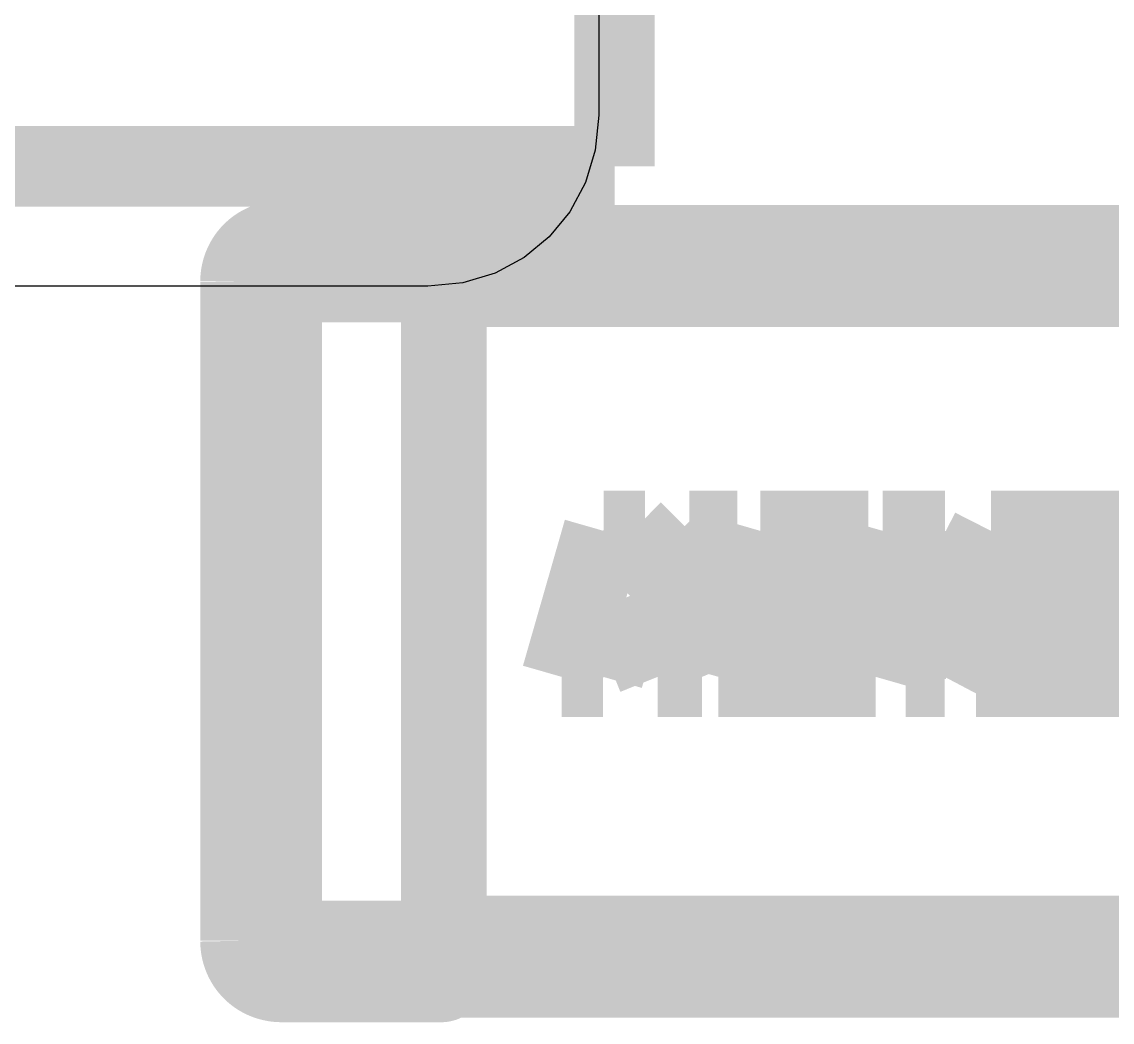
# Model space of a CAD drawing. Header units: inches. Extents: x 15 to 148, y 10 to 111.
# Drawn here: x 143.1654 to 143.4094, y 102.5578 to 102.7816 of the extents above; entities that cross this region are included whole.
import ezdxf

# ---------------------------------------------------------------- set-up
doc = ezdxf.new("R2010")
doc.units = ezdxf.units.IN
doc.header["$MEASUREMENT"] = 0
doc.layers.add('BLK_12AWG', color=7, linetype='Continuous')

# ---------------------------------------------------------------- blocks, each defined once
blk = doc.blocks.new('CEGHSD')
at = {"const_width": 0.008}
for points in [[(136.9459126324227, 101.8233310034614), (136.9459126324227, 102.0690010034614)], [(136.9459126324227, 101.8233310034614), (136.9459126324227, 102.0690010034614)], [(136.9459126324227, 101.8233310034614), (136.9459126324227, 102.0690010034614)], [(136.7821326324227, 101.8233310034614), (136.9459126324227, 101.8233310034614)], [(136.7821326324227, 101.8233310034614), (136.9459126324227, 101.8233310034614)], [(136.7821326324227, 101.8233310034614), (136.9459126324227, 101.8233310034614)], [(136.9128096324227, 101.8159260034614), (136.9127556324227, 101.8159260034614), (136.9127016324227, 101.8159250034614), (136.9126486324227, 101.8159240034614), (136.9125946324227, 101.8159210034614), (136.9125416324227, 101.8159180034614), (136.9124886324227, 101.8159140034614), (136.9124366324227, 101.8159110034614), (136.9123836324227, 101.8159050034614), (136.9123316324227, 101.8159000034614), (136.9122796324227, 101.8158940034614), (136.9122276324227, 101.8158870034614), (136.9121766324227, 101.8158800034614), (136.9121256324227, 101.8158720034614), (136.9120736324227, 101.8158640034614), (136.9120236324227, 101.8158550034614), (136.9119726324227, 101.8158450034614), (136.9119216324227, 101.8158350034614), (136.9118716324227, 101.8158240034614), (136.9118216324227, 101.8158120034614), (136.9117726324227, 101.8158000034614), (136.9117226324227, 101.8157870034614), (136.9116736324227, 101.8157740034614), (136.9116246324227, 101.8157600034614), (136.9115766324227, 101.8157460034614), (136.9115276324227, 101.8157310034614), (136.9114796324227, 101.8157150034614), (136.9114326324227, 101.8156990034614), (136.9113846324227, 101.8156830034614), (136.9113376324227, 101.8156650034614), (136.9112906324227, 101.8156480034614), (136.9112446324227, 101.8156290034614), (136.9111976324227, 101.8156110034614), (136.9111516324227, 101.8155910034614), (136.9111066324227, 101.8155710034614), (136.9110606324227, 101.8155510034614), (136.9110156324227, 101.8155300034614), (136.9109716324227, 101.8155080034614), (136.9109266324227, 101.8154860034614), (136.9108826324227, 101.8154640034614), (136.9108396324227, 101.8154400034614), (136.9107956324227, 101.8154170034614), (136.9107526324227, 101.8153930034614), (136.9107106324227, 101.8153680034614), (136.9106676324227, 101.8153430034614), (136.9106256324227, 101.8153180034614), (136.9105836324227, 101.8152920034614), (136.9105426324227, 101.8152650034614), (136.9105016324227, 101.8152380034614), (136.9104606324227, 101.8152110034614), (136.9104206324227, 101.8151830034614), (136.9103806324227, 101.8151540034614), (136.9103416324227, 101.8151250034614), (136.9103026324227, 101.8150960034614), (136.9102636324227, 101.8150660034614), (136.9102256324227, 101.8150360034614), (136.9101876324227, 101.8150050034614), (136.9101496324227, 101.8149740034614), (136.9101126324227, 101.8149420034614), (136.9100756324227, 101.8149100034614), (136.9100396324227, 101.8148770034614), (136.9100036324227, 101.8148440034614), (136.9099676324227, 101.8148110034614), (136.9099326324227, 101.8147770034614), (136.9098986324227, 101.8147430034614), (136.9098636324227, 101.8147080034614), (136.9098306324227, 101.8146730034614), (136.9097966324227, 101.8146370034614), (136.9097636324227, 101.8146020034614), (136.9097306324227, 101.8145650034614), (136.9096996324227, 101.8145280034614), (136.9096676324227, 101.8144910034614), (136.9096366324227, 101.8144530034614), (136.9096056324227, 101.8144160034614), (136.9095756324227, 101.8143770034614), (136.9095456324227, 101.8143390034614), (136.9095156324227, 101.8143000034614), (136.9094866324227, 101.8142600034614), (136.9094586324227, 101.8142200034614), (136.9094306324227, 101.8141800034614), (136.9094026324227, 101.8141390034614), (136.9093756324227, 101.8140980034614), (136.9093496324227, 101.8140570034614), (136.9093236324227, 101.8140160034614), (136.9092976324227, 101.8139740034614), (136.9092726324227, 101.8139310034614), (136.9092486324227, 101.8138890034614), (136.9092246324227, 101.8138460034614), (136.9092006324227, 101.8138020034614), (136.9091776324227, 101.8137580034614), (136.9091546324227, 101.8137140034614), (136.9091326324227, 101.8136700034614), (136.9091116324227, 101.8136250034614), (136.9090906324227, 101.8135800034614), (136.9090696324227, 101.8135350034614), (136.9090496324227, 101.8134890034614), (136.9090306324227, 101.8134430034614), (136.9090116324227, 101.8133970034614), (136.9089936324227, 101.8133500034614), (136.9089846324227, 101.8133270034614), (136.9089756324227, 101.8133030034614), (136.9089586324227, 101.8132560034614), (136.9089506324227, 101.8132330034614), (136.9089416324227, 101.8132090034614), (136.9089336324227, 101.8131850034614), (136.9089256324227, 101.8131610034614), (136.9089106324227, 101.8131130034614), (136.9088956324227, 101.8130650034614), (136.9088886324227, 101.8130410034614), (136.9088806324227, 101.8130160034614), (136.9088736324227, 101.8129920034614), (136.9088676324227, 101.8129680034614), (136.9088536324227, 101.8129180034614), (136.9088416324227, 101.8128690034614), (136.9088286324227, 101.8128200034614), (136.9088176324227, 101.8127700034614), (136.9088066324227, 101.8127190034614), (136.9087966324227, 101.8126690034614), (136.9087866324227, 101.8126180034614), (136.9087776324227, 101.8125680034614), (136.9087686324227, 101.8125160034614), (136.9087606324227, 101.8124650034614), (136.9087536324227, 101.8124130034614), (136.9087476324227, 101.8123620034614), (136.9087416324227, 101.8123100034614), (136.9087356324227, 101.8122570034614), (136.9087336324227, 101.8122310034614), (136.9087306324227, 101.8122050034614), (136.9087286324227, 101.8121790034614), (136.9087266324227, 101.8121520034614), (136.9087246324227, 101.8121260034614), (136.9087236324227, 101.8120990034614), (136.9087216324227, 101.8120730034614), (136.9087196324227, 101.8120460034614), (136.9087176324227, 101.8119930034614), (136.9087156324227, 101.8119390034614), (136.9087156324227, 101.8118860034614), (136.9087146324227, 101.8118320034614)], [(136.9128096324227, 101.8159260034614), (136.9127556324227, 101.8159260034614), (136.9127016324227, 101.8159250034614), (136.9126486324227, 101.8159240034614), (136.9125946324227, 101.8159210034614), (136.9125416324227, 101.8159180034614), (136.9124886324227, 101.8159140034614), (136.9124366324227, 101.8159110034614), (136.9123836324227, 101.8159050034614), (136.9123316324227, 101.8159000034614), (136.9122796324227, 101.8158940034614), (136.9122276324227, 101.8158870034614), (136.9121766324227, 101.8158800034614), (136.9121256324227, 101.8158720034614), (136.9120736324227, 101.8158640034614), (136.9120236324227, 101.8158550034614), (136.9119726324227, 101.8158450034614), (136.9119216324227, 101.8158350034614), (136.9118716324227, 101.8158240034614), (136.9118216324227, 101.8158120034614), (136.9117726324227, 101.8158000034614), (136.9117226324227, 101.8157870034614), (136.9116736324227, 101.8157740034614), (136.9116246324227, 101.8157600034614), (136.9115766324227, 101.8157460034614), (136.9115276324227, 101.8157310034614), (136.9114796324227, 101.8157150034614), (136.9114326324227, 101.8156990034614), (136.9113846324227, 101.8156830034614), (136.9113376324227, 101.8156650034614), (136.9112906324227, 101.8156480034614), (136.9112446324227, 101.8156290034614), (136.9111976324227, 101.8156110034614), (136.9111516324227, 101.8155910034614), (136.9111066324227, 101.8155710034614), (136.9110606324227, 101.8155510034614), (136.9110156324227, 101.8155300034614), (136.9109716324227, 101.8155080034614), (136.9109266324227, 101.8154860034614), (136.9108826324227, 101.8154640034614), (136.9108396324227, 101.8154400034614), (136.9107956324227, 101.8154170034614), (136.9107526324227, 101.8153930034614), (136.9107106324227, 101.8153680034614), (136.9106676324227, 101.8153430034614), (136.9106256324227, 101.8153180034614), (136.9105836324227, 101.8152920034614), (136.9105426324227, 101.8152650034614), (136.9105016324227, 101.8152380034614), (136.9104606324227, 101.8152110034614), (136.9104206324227, 101.8151830034614), (136.9103806324227, 101.8151540034614), (136.9103416324227, 101.8151250034614), (136.9103026324227, 101.8150960034614), (136.9102636324227, 101.8150660034614), (136.9102256324227, 101.8150360034614), (136.9101876324227, 101.8150050034614), (136.9101496324227, 101.8149740034614), (136.9101126324227, 101.8149420034614), (136.9100756324227, 101.8149100034614), (136.9100396324227, 101.8148770034614), (136.9100036324227, 101.8148440034614), (136.9099676324227, 101.8148110034614), (136.9099326324227, 101.8147770034614), (136.9098986324227, 101.8147430034614), (136.9098636324227, 101.8147080034614), (136.9098306324227, 101.8146730034614), (136.9097966324227, 101.8146370034614), (136.9097636324227, 101.8146020034614), (136.9097306324227, 101.8145650034614), (136.9096996324227, 101.8145280034614), (136.9096676324227, 101.8144910034614), (136.9096366324227, 101.8144530034614), (136.9096056324227, 101.8144160034614), (136.9095756324227, 101.8143770034614), (136.9095456324227, 101.8143390034614), (136.9095156324227, 101.8143000034614), (136.9094866324227, 101.8142600034614), (136.9094586324227, 101.8142200034614), (136.9094306324227, 101.8141800034614), (136.9094026324227, 101.8141390034614), (136.9093756324227, 101.8140980034614), (136.9093496324227, 101.8140570034614), (136.9093236324227, 101.8140160034614), (136.9092976324227, 101.8139740034614), (136.9092726324227, 101.8139310034614), (136.9092486324227, 101.8138890034614), (136.9092246324227, 101.8138460034614), (136.9092006324227, 101.8138020034614), (136.9091776324227, 101.8137580034614), (136.9091546324227, 101.8137140034614), (136.9091326324227, 101.8136700034614), (136.9091116324227, 101.8136250034614), (136.9090906324227, 101.8135800034614), (136.9090696324227, 101.8135350034614), (136.9090496324227, 101.8134890034614), (136.9090306324227, 101.8134430034614), (136.9090116324227, 101.8133970034614), (136.9089936324227, 101.8133500034614), (136.9089846324227, 101.8133270034614), (136.9089756324227, 101.8133030034614), (136.9089586324227, 101.8132560034614), (136.9089506324227, 101.8132330034614), (136.9089416324227, 101.8132090034614), (136.9089336324227, 101.8131850034614), (136.9089256324227, 101.8131610034614), (136.9089106324227, 101.8131130034614), (136.9088956324227, 101.8130650034614), (136.9088886324227, 101.8130410034614), (136.9088806324227, 101.8130160034614), (136.9088736324227, 101.8129920034614), (136.9088676324227, 101.8129680034614), (136.9088536324227, 101.8129180034614), (136.9088416324227, 101.8128690034614), (136.9088286324227, 101.8128200034614), (136.9088176324227, 101.8127700034614), (136.9088066324227, 101.8127190034614), (136.9087966324227, 101.8126690034614), (136.9087866324227, 101.8126180034614), (136.9087776324227, 101.8125680034614), (136.9087686324227, 101.8125160034614), (136.9087606324227, 101.8124650034614), (136.9087536324227, 101.8124130034614), (136.9087476324227, 101.8123620034614), (136.9087416324227, 101.8123100034614), (136.9087356324227, 101.8122570034614), (136.9087336324227, 101.8122310034614), (136.9087306324227, 101.8122050034614), (136.9087286324227, 101.8121790034614), (136.9087266324227, 101.8121520034614), (136.9087246324227, 101.8121260034614), (136.9087236324227, 101.8120990034614), (136.9087216324227, 101.8120730034614), (136.9087196324227, 101.8120460034614), (136.9087176324227, 101.8119930034614), (136.9087156324227, 101.8119390034614), (136.9087156324227, 101.8118860034614), (136.9087146324227, 101.8118320034614)], [(136.9128096324227, 101.8159260034614), (136.9127556324227, 101.8159260034614), (136.9127016324227, 101.8159250034614), (136.9126486324227, 101.8159240034614), (136.9125946324227, 101.8159210034614), (136.9125416324227, 101.8159180034614), (136.9124886324227, 101.8159140034614), (136.9124366324227, 101.8159110034614), (136.9123836324227, 101.8159050034614), (136.9123316324227, 101.8159000034614), (136.9122796324227, 101.8158940034614), (136.9122276324227, 101.8158870034614), (136.9121766324227, 101.8158800034614), (136.9121256324227, 101.8158720034614), (136.9120736324227, 101.8158640034614), (136.9120236324227, 101.8158550034614), (136.9119726324227, 101.8158450034614), (136.9119216324227, 101.8158350034614), (136.9118716324227, 101.8158240034614), (136.9118216324227, 101.8158120034614), (136.9117726324227, 101.8158000034614), (136.9117226324227, 101.8157870034614), (136.9116736324227, 101.8157740034614), (136.9116246324227, 101.8157600034614), (136.9115766324227, 101.8157460034614), (136.9115276324227, 101.8157310034614), (136.9114796324227, 101.8157150034614), (136.9114326324227, 101.8156990034614), (136.9113846324227, 101.8156830034614), (136.9113376324227, 101.8156650034614), (136.9112906324227, 101.8156480034614), (136.9112446324227, 101.8156290034614), (136.9111976324227, 101.8156110034614), (136.9111516324227, 101.8155910034614), (136.9111066324227, 101.8155710034614), (136.9110606324227, 101.8155510034614), (136.9110156324227, 101.8155300034614), (136.9109716324227, 101.8155080034614), (136.9109266324227, 101.8154860034614), (136.9108826324227, 101.8154640034614), (136.9108396324227, 101.8154400034614), (136.9107956324227, 101.8154170034614), (136.9107526324227, 101.8153930034614), (136.9107106324227, 101.8153680034614), (136.9106676324227, 101.8153430034614), (136.9106256324227, 101.8153180034614), (136.9105836324227, 101.8152920034614), (136.9105426324227, 101.8152650034614), (136.9105016324227, 101.8152380034614), (136.9104606324227, 101.8152110034614), (136.9104206324227, 101.8151830034614), (136.9103806324227, 101.8151540034614), (136.9103416324227, 101.8151250034614), (136.9103026324227, 101.8150960034614), (136.9102636324227, 101.8150660034614), (136.9102256324227, 101.8150360034614), (136.9101876324227, 101.8150050034614), (136.9101496324227, 101.8149740034614), (136.9101126324227, 101.8149420034614), (136.9100756324227, 101.8149100034614), (136.9100396324227, 101.8148770034614), (136.9100036324227, 101.8148440034614), (136.9099676324227, 101.8148110034614), (136.9099326324227, 101.8147770034614), (136.9098986324227, 101.8147430034614), (136.9098636324227, 101.8147080034614), (136.9098306324227, 101.8146730034614), (136.9097966324227, 101.8146370034614), (136.9097636324227, 101.8146020034614), (136.9097306324227, 101.8145650034614), (136.9096996324227, 101.8145280034614), (136.9096676324227, 101.8144910034614), (136.9096366324227, 101.8144530034614), (136.9096056324227, 101.8144160034614), (136.9095756324227, 101.8143770034614), (136.9095456324227, 101.8143390034614), (136.9095156324227, 101.8143000034614), (136.9094866324227, 101.8142600034614), (136.9094586324227, 101.8142200034614), (136.9094306324227, 101.8141800034614), (136.9094026324227, 101.8141390034614), (136.9093756324227, 101.8140980034614), (136.9093496324227, 101.8140570034614), (136.9093236324227, 101.8140160034614), (136.9092976324227, 101.8139740034614), (136.9092726324227, 101.8139310034614), (136.9092486324227, 101.8138890034614), (136.9092246324227, 101.8138460034614), (136.9092006324227, 101.8138020034614), (136.9091776324227, 101.8137580034614), (136.9091546324227, 101.8137140034614), (136.9091326324227, 101.8136700034614), (136.9091116324227, 101.8136250034614), (136.9090906324227, 101.8135800034614), (136.9090696324227, 101.8135350034614), (136.9090496324227, 101.8134890034614), (136.9090306324227, 101.8134430034614), (136.9090116324227, 101.8133970034614), (136.9089936324227, 101.8133500034614), (136.9089846324227, 101.8133270034614), (136.9089756324227, 101.8133030034614), (136.9089586324227, 101.8132560034614), (136.9089506324227, 101.8132330034614), (136.9089416324227, 101.8132090034614), (136.9089336324227, 101.8131850034614), (136.9089256324227, 101.8131610034614), (136.9089106324227, 101.8131130034614), (136.9088956324227, 101.8130650034614), (136.9088886324227, 101.8130410034614), (136.9088806324227, 101.8130160034614), (136.9088736324227, 101.8129920034614), (136.9088676324227, 101.8129680034614), (136.9088536324227, 101.8129180034614), (136.9088416324227, 101.8128690034614), (136.9088286324227, 101.8128200034614), (136.9088176324227, 101.8127700034614), (136.9088066324227, 101.8127190034614), (136.9087966324227, 101.8126690034614), (136.9087866324227, 101.8126180034614), (136.9087776324227, 101.8125680034614), (136.9087686324227, 101.8125160034614), (136.9087606324227, 101.8124650034614), (136.9087536324227, 101.8124130034614), (136.9087476324227, 101.8123620034614), (136.9087416324227, 101.8123100034614), (136.9087356324227, 101.8122570034614), (136.9087336324227, 101.8122310034614), (136.9087306324227, 101.8122050034614), (136.9087286324227, 101.8121790034614), (136.9087266324227, 101.8121520034614), (136.9087246324227, 101.8121260034614), (136.9087236324227, 101.8120990034614), (136.9087216324227, 101.8120730034614), (136.9087196324227, 101.8120460034614), (136.9087176324227, 101.8119930034614), (136.9087156324227, 101.8119390034614), (136.9087156324227, 101.8118860034614), (136.9087146324227, 101.8118320034614)], [(136.9286956324227, 101.8159260034614), (136.9128096324227, 101.8159260034614)], [(136.9128096324227, 101.8159260034614), (136.9128096324227, 101.8118320034614)], [(136.9286956324227, 101.8159260034614), (136.9128096324227, 101.8159260034614)], [(136.9128096324227, 101.8159260034614), (136.9128096324227, 101.8118320034614)], [(136.9286956324227, 101.8159260034614), (136.9128096324227, 101.8159260034614)], [(136.9128096324227, 101.8159260034614), (136.9128096324227, 101.8118320034614)], [(136.9286956324227, 101.8159260034614), (136.9287086324227, 101.8159260034614), (136.9287216324227, 101.8159260034614), (136.9287336324227, 101.8159250034614), (136.9287456324227, 101.8159240034614), (136.9287586324227, 101.8159230034614), (136.9287706324227, 101.8159210034614), (136.9287946324227, 101.8159170034614), (136.9288176324227, 101.8159120034614), (136.9288406324227, 101.8159050034614), (136.9288636324227, 101.8158980034614), (136.9288856324227, 101.8158900034614), (136.9288966324227, 101.8158850034614), (136.9289066324227, 101.8158810034614), (136.9289176324227, 101.8158760034614), (136.9289276324227, 101.8158700034614), (136.9289486324227, 101.8158590034614), (136.9289676324227, 101.8158470034614), (136.9289866324227, 101.8158340034614), (136.9290056324227, 101.8158200034614), (136.9290136324227, 101.8158130034614), (136.9290226324227, 101.8158050034614), (136.9290316324227, 101.8157980034614), (136.9290396324227, 101.8157900034614), (136.9290556324227, 101.8157730034614), (136.9290716324227, 101.8157560034614), (136.9290786324227, 101.8157480034614), (136.9290856324227, 101.8157390034614), (136.9290926324227, 101.8157290034614), (136.9290996324227, 101.8157200034614), (136.9291056324227, 101.8157100034614), (136.9291116324227, 101.8157010034614), (136.9291176324227, 101.8156910034614), (136.9291236324227, 101.8156810034614), (136.9291346324227, 101.8156600034614), (136.9291446324227, 101.8156390034614), (136.9291536324227, 101.8156170034614), (136.9291576324227, 101.8156060034614), (136.9291616324227, 101.8155950034614), (136.9291646324227, 101.8155840034614), (136.9291686324227, 101.8155720034614), (136.9291716324227, 101.8155610034614), (136.9291746324227, 101.8155490034614), (136.9291766324227, 101.8155370034614), (136.9291786324227, 101.8155250034614), (136.9291816324227, 101.8155130034614), (136.9291826324227, 101.8155010034614), (136.9291846324227, 101.8154890034614), (136.9291856324227, 101.8154760034614), (136.9291866324227, 101.8154640034614), (136.9291866324227, 101.8154510034614)], [(136.9286956324227, 101.8159260034614), (136.9286956324227, 101.8118320034614)], [(136.9286956324227, 101.8159260034614), (136.9287086324227, 101.8159260034614), (136.9287216324227, 101.8159260034614), (136.9287336324227, 101.8159250034614), (136.9287456324227, 101.8159240034614), (136.9287586324227, 101.8159230034614), (136.9287706324227, 101.8159210034614), (136.9287946324227, 101.8159170034614), (136.9288176324227, 101.8159120034614), (136.9288406324227, 101.8159050034614), (136.9288636324227, 101.8158980034614), (136.9288856324227, 101.8158900034614), (136.9288966324227, 101.8158850034614), (136.9289066324227, 101.8158810034614), (136.9289176324227, 101.8158760034614), (136.9289276324227, 101.8158700034614), (136.9289486324227, 101.8158590034614), (136.9289676324227, 101.8158470034614), (136.9289866324227, 101.8158340034614), (136.9290056324227, 101.8158200034614), (136.9290136324227, 101.8158130034614), (136.9290226324227, 101.8158050034614), (136.9290316324227, 101.8157980034614), (136.9290396324227, 101.8157900034614), (136.9290556324227, 101.8157730034614), (136.9290716324227, 101.8157560034614), (136.9290786324227, 101.8157480034614), (136.9290856324227, 101.8157390034614), (136.9290926324227, 101.8157290034614), (136.9290996324227, 101.8157200034614), (136.9291056324227, 101.8157100034614), (136.9291116324227, 101.8157010034614), (136.9291176324227, 101.8156910034614), (136.9291236324227, 101.8156810034614), (136.9291346324227, 101.8156600034614), (136.9291446324227, 101.8156390034614), (136.9291536324227, 101.8156170034614), (136.9291576324227, 101.8156060034614), (136.9291616324227, 101.8155950034614), (136.9291646324227, 101.8155840034614), (136.9291686324227, 101.8155720034614), (136.9291716324227, 101.8155610034614), (136.9291746324227, 101.8155490034614), (136.9291766324227, 101.8155370034614), (136.9291786324227, 101.8155250034614), (136.9291816324227, 101.8155130034614), (136.9291826324227, 101.8155010034614), (136.9291846324227, 101.8154890034614), (136.9291856324227, 101.8154760034614), (136.9291866324227, 101.8154640034614), (136.9291866324227, 101.8154510034614)], [(136.9286956324227, 101.8159260034614), (136.9286956324227, 101.8118320034614)], [(136.9286956324227, 101.8159260034614), (136.9287086324227, 101.8159260034614), (136.9287216324227, 101.8159260034614), (136.9287336324227, 101.8159250034614), (136.9287456324227, 101.8159240034614), (136.9287586324227, 101.8159230034614), (136.9287706324227, 101.8159210034614), (136.9287946324227, 101.8159170034614), (136.9288176324227, 101.8159120034614), (136.9288406324227, 101.8159050034614), (136.9288636324227, 101.8158980034614), (136.9288856324227, 101.8158900034614), (136.9288966324227, 101.8158850034614), (136.9289066324227, 101.8158810034614), (136.9289176324227, 101.8158760034614), (136.9289276324227, 101.8158700034614), (136.9289486324227, 101.8158590034614), (136.9289676324227, 101.8158470034614), (136.9289866324227, 101.8158340034614), (136.9290056324227, 101.8158200034614), (136.9290136324227, 101.8158130034614), (136.9290226324227, 101.8158050034614), (136.9290316324227, 101.8157980034614), (136.9290396324227, 101.8157900034614), (136.9290556324227, 101.8157730034614), (136.9290716324227, 101.8157560034614), (136.9290786324227, 101.8157480034614), (136.9290856324227, 101.8157390034614), (136.9290926324227, 101.8157290034614), (136.9290996324227, 101.8157200034614), (136.9291056324227, 101.8157100034614), (136.9291116324227, 101.8157010034614), (136.9291176324227, 101.8156910034614), (136.9291236324227, 101.8156810034614), (136.9291346324227, 101.8156600034614), (136.9291446324227, 101.8156390034614), (136.9291536324227, 101.8156170034614), (136.9291576324227, 101.8156060034614), (136.9291616324227, 101.8155950034614), (136.9291646324227, 101.8155840034614), (136.9291686324227, 101.8155720034614), (136.9291716324227, 101.8155610034614), (136.9291746324227, 101.8155490034614), (136.9291766324227, 101.8155370034614), (136.9291786324227, 101.8155250034614), (136.9291816324227, 101.8155130034614), (136.9291826324227, 101.8155010034614), (136.9291846324227, 101.8154890034614), (136.9291856324227, 101.8154760034614), (136.9291866324227, 101.8154640034614), (136.9291866324227, 101.8154510034614)], [(136.9286956324227, 101.8159260034614), (136.9286956324227, 101.8118320034614)], [(136.9291866324227, 101.8154390034614), (136.9291846324227, 101.8152450034614), (136.9291826324227, 101.8150400034614), (136.9291816324227, 101.8148270034614), (136.9291806324227, 101.8146050034614), (136.9291786324227, 101.8141460034614), (136.9291776324227, 101.8136740034614)], [(136.9291866324227, 101.8154390034614), (136.9291846324227, 101.8152450034614), (136.9291826324227, 101.8150400034614), (136.9291816324227, 101.8148270034614), (136.9291806324227, 101.8146050034614), (136.9291786324227, 101.8141460034614), (136.9291776324227, 101.8136740034614)], [(136.9291866324227, 101.8154390034614), (136.9291846324227, 101.8152450034614), (136.9291826324227, 101.8150400034614), (136.9291816324227, 101.8148270034614), (136.9291806324227, 101.8146050034614), (136.9291786324227, 101.8141460034614), (136.9291776324227, 101.8136740034614)], [(136.9291856324227, 101.8154760034614), (137.0274566324227, 101.8154760034614)], [(136.9291856324227, 101.8154760034614), (137.0274566324227, 101.8154760034614)], [(136.9291856324227, 101.8154760034614), (137.0274566324227, 101.8154760034614)], [(136.9291866324227, 101.8119090034614), (136.9291846324227, 101.8121030034614), (136.9291826324227, 101.8123070034614), (136.9291816324227, 101.8125210034614), (136.9291806324227, 101.8127420034614), (136.9291786324227, 101.8132020034614), (136.9291776324227, 101.8136740034614)], [(136.9291866324227, 101.8119090034614), (136.9291846324227, 101.8121030034614), (136.9291826324227, 101.8123070034614), (136.9291816324227, 101.8125210034614), (136.9291806324227, 101.8127420034614), (136.9291786324227, 101.8132020034614), (136.9291776324227, 101.8136740034614)], [(136.9291866324227, 101.8119090034614), (136.9291846324227, 101.8121030034614), (136.9291826324227, 101.8123070034614), (136.9291816324227, 101.8125210034614), (136.9291806324227, 101.8127420034614), (136.9291786324227, 101.8132020034614), (136.9291776324227, 101.8136740034614)], [(136.9087146324227, 101.8118320034614), (136.9087146324227, 101.7463200034614)], [(136.9128096324227, 101.8118320034614), (136.9087146324227, 101.8118320034614)], [(136.9087146324227, 101.8118320034614), (136.9087146324227, 101.7463200034614)], [(136.9128096324227, 101.8118320034614), (136.9087146324227, 101.8118320034614)], [(136.9087146324227, 101.8118320034614), (136.9087146324227, 101.7463200034614)], [(136.9128096324227, 101.8118320034614), (136.9087146324227, 101.8118320034614)], [(136.9128096324227, 101.8118320034614), (136.9286956324227, 101.8118320034614)], [(136.9286956324227, 101.7463200034614), (136.9128096324227, 101.7463200034614), (136.9128096324227, 101.8118320034614)], [(136.9128096324227, 101.8118320034614), (136.9286956324227, 101.8118320034614)], [(136.9286956324227, 101.7463200034614), (136.9128096324227, 101.7463200034614), (136.9128096324227, 101.8118320034614)], [(136.9128096324227, 101.8118320034614), (136.9286956324227, 101.8118320034614)], [(136.9286956324227, 101.7463200034614), (136.9128096324227, 101.7463200034614), (136.9128096324227, 101.8118320034614)], [(136.9286956324227, 101.8118320034614), (136.9286956324227, 101.7463200034614)], [(136.9286956324227, 101.8118320034614), (136.9291866324227, 101.8118320034614)], [(136.9286956324227, 101.8118320034614), (136.9286956324227, 101.7463200034614)], [(136.9286956324227, 101.8118320034614), (136.9291866324227, 101.8118320034614)], [(136.9286956324227, 101.8118320034614), (136.9286956324227, 101.7463200034614)], [(136.9286956324227, 101.8118320034614), (136.9291866324227, 101.8118320034614)], [(136.9291856324227, 101.8113810034614), (136.9291866324227, 101.8118320034614)], [(136.9291856324227, 101.8113810034614), (136.9291866324227, 101.8118320034614)], [(136.9291856324227, 101.8113810034614), (136.9291866324227, 101.8118320034614)], [(136.9291856324227, 101.8113400034614), (136.9291856324227, 101.8113810034614)], [(136.9291856324227, 101.8113400034614), (136.9291856324227, 101.8113810034614)], [(136.9291856324227, 101.8113400034614), (136.9291856324227, 101.8113810034614)], [(136.9291856324227, 101.8113400034614), (136.9291856324227, 101.7468110034614)], [(136.9291856324227, 101.8113400034614), (137.0274566324227, 101.8113400034614)], [(136.9291856324227, 101.8113400034614), (136.9291856324227, 101.7468110034614)], [(136.9291856324227, 101.8113400034614), (137.0274566324227, 101.8113400034614)], [(136.9291856324227, 101.8113400034614), (136.9291856324227, 101.7468110034614)], [(136.9291856324227, 101.8113400034614), (137.0274566324227, 101.8113400034614)], [(136.9406516324227, 101.7725660034614), (136.9448236324227, 101.7870820034614)], [(136.9406516324227, 101.7725660034614), (136.9448236324227, 101.7870820034614)], [(136.9406516324227, 101.7725660034614), (136.9448236324227, 101.7870820034614)], [(136.9448236324227, 101.7870820034614), (136.9489566324227, 101.7870820034614)], [(136.9448236324227, 101.7870820034614), (136.9489566324227, 101.7870820034614)], [(136.9448236324227, 101.7870820034614), (136.9489566324227, 101.7870820034614)], [(136.9471826324227, 101.7808920034614), (136.9533516324227, 101.7870820034614)], [(136.9489566324227, 101.7870820034614), (136.9471826324227, 101.7808920034614)], [(136.9471826324227, 101.7808920034614), (136.9533516324227, 101.7870820034614)], [(136.9489566324227, 101.7870820034614), (136.9471826324227, 101.7808920034614)], [(136.9471826324227, 101.7808920034614), (136.9533516324227, 101.7870820034614)], [(136.9489566324227, 101.7870820034614), (136.9471826324227, 101.7808920034614)], [(136.9581286324227, 101.7870820034614), (136.9513566324227, 101.7804480034614)], [(136.9581286324227, 101.7870820034614), (136.9513566324227, 101.7804480034614)], [(136.9581286324227, 101.7870820034614), (136.9513566324227, 101.7804480034614)], [(136.9533516324227, 101.7870820034614), (136.9581286324227, 101.7870820034614)], [(136.9533516324227, 101.7870820034614), (136.9581286324227, 101.7870820034614)], [(136.9533516324227, 101.7870820034614), (136.9581286324227, 101.7870820034614)], [(136.9562426324227, 101.7725660034614), (136.9604156324227, 101.7870820034614)], [(136.9562426324227, 101.7725660034614), (136.9604156324227, 101.7870820034614)], [(136.9562426324227, 101.7725660034614), (136.9604156324227, 101.7870820034614)], [(136.9604156324227, 101.7870820034614), (136.9711406324227, 101.7870820034614)], [(136.9604156324227, 101.7870820034614), (136.9711406324227, 101.7870820034614)], [(136.9604156324227, 101.7870820034614), (136.9711406324227, 101.7870820034614)], [(136.9692096324227, 101.7753270034614), (136.9725886324227, 101.7870820034614)], [(136.9692096324227, 101.7753270034614), (136.9725886324227, 101.7870820034614)], [(136.9692096324227, 101.7753270034614), (136.9725886324227, 101.7870820034614)], [(136.9711406324227, 101.7870820034614), (136.9703556324227, 101.7843190034614)], [(136.9711406324227, 101.7870820034614), (136.9703556324227, 101.7843190034614)], [(136.9711406324227, 101.7870820034614), (136.9703556324227, 101.7843190034614)], [(136.9725886324227, 101.7870820034614), (136.9787706324227, 101.7870820034614)], [(136.9725886324227, 101.7870820034614), (136.9787706324227, 101.7870820034614)], [(136.9725886324227, 101.7870820034614), (136.9787706324227, 101.7870820034614)], [(136.9780816324227, 101.7767110034614), (136.9833556324227, 101.7870820034614)], [(136.9787706324227, 101.7870820034614), (136.9780816324227, 101.7767110034614)], [(136.9780816324227, 101.7767110034614), (136.9833556324227, 101.7870820034614)], [(136.9787706324227, 101.7870820034614), (136.9780816324227, 101.7767110034614)], [(136.9780816324227, 101.7767110034614), (136.9833556324227, 101.7870820034614)], [(136.9787706324227, 101.7870820034614), (136.9780816324227, 101.7767110034614)], [(136.9833556324227, 101.7870820034614), (136.9897266324227, 101.7870820034614)], [(136.9833556324227, 101.7870820034614), (136.9897266324227, 101.7870820034614)], [(136.9833556324227, 101.7870820034614), (136.9897266324227, 101.7870820034614)], [(136.9897266324227, 101.7870820034614), (136.9855526324227, 101.7725660034614)], [(136.9897266324227, 101.7870820034614), (136.9855526324227, 101.7725660034614)], [(136.9897266324227, 101.7870820034614), (136.9855526324227, 101.7725660034614)], [(137.0002426324227, 101.7816180034614), (136.9994766324227, 101.7789350034614), (136.9932476324227, 101.7789350034614), (136.9922176324227, 101.7753280034614), (136.9990516324227, 101.7753280034614), (136.9982676324227, 101.7725660034614), (136.9872996324227, 101.7725660034614), (136.9914716324227, 101.7870820034614), (137.0147746324227, 101.7870820034614), (137.0139696324227, 101.7842790034614), (137.0099986324227, 101.7842790034614), (137.0066316324227, 101.7725660034614), (137.0024966324227, 101.7725660034614), (137.0058636324227, 101.7842790034614), (137.0014516324227, 101.7843000034614), (136.9947986324227, 101.7843180034614), (136.9940136324227, 101.7816180034614), (137.0002426324227, 101.7816180034614)], [(137.0002426324227, 101.7816180034614), (136.9994766324227, 101.7789350034614), (136.9932476324227, 101.7789350034614), (136.9922176324227, 101.7753280034614), (136.9990516324227, 101.7753280034614), (136.9982676324227, 101.7725660034614), (136.9872996324227, 101.7725660034614), (136.9914716324227, 101.7870820034614), (137.0147746324227, 101.7870820034614), (137.0139696324227, 101.7842790034614), (137.0099986324227, 101.7842790034614), (137.0066316324227, 101.7725660034614), (137.0024966324227, 101.7725660034614), (137.0058636324227, 101.7842790034614), (137.0014516324227, 101.7843000034614), (136.9947986324227, 101.7843180034614), (136.9940136324227, 101.7816180034614), (137.0002426324227, 101.7816180034614)], [(137.0002426324227, 101.7816180034614), (136.9994766324227, 101.7789350034614), (136.9932476324227, 101.7789350034614), (136.9922176324227, 101.7753280034614), (136.9990516324227, 101.7753280034614), (136.9982676324227, 101.7725660034614), (136.9872996324227, 101.7725660034614), (136.9914716324227, 101.7870820034614), (137.0147746324227, 101.7870820034614), (137.0139696324227, 101.7842790034614), (137.0099986324227, 101.7842790034614), (137.0066316324227, 101.7725660034614), (137.0024966324227, 101.7725660034614), (137.0058636324227, 101.7842790034614), (137.0014516324227, 101.7843000034614), (136.9947986324227, 101.7843180034614), (136.9940136324227, 101.7816180034614), (137.0002426324227, 101.7816180034614)], [(136.9755916324227, 101.7854890034614), (136.9718816324227, 101.7725660034614)], [(136.9755916324227, 101.7854890034614), (136.9718816324227, 101.7725660034614)], [(136.9755916324227, 101.7854890034614), (136.9718816324227, 101.7725660034614)], [(136.9748676324227, 101.7725660034614), (136.9755916324227, 101.7854890034614)], [(136.9748676324227, 101.7725660034614), (136.9755916324227, 101.7854890034614)], [(136.9748676324227, 101.7725660034614), (136.9755916324227, 101.7854890034614)], [(136.9855926324227, 101.7855520034614), (136.9787376324227, 101.7725660034614)], [(136.9855926324227, 101.7855520034614), (136.9787376324227, 101.7725660034614)], [(136.9855926324227, 101.7855520034614), (136.9787376324227, 101.7725660034614)], [(136.9818636324227, 101.7725660034614), (136.9855926324227, 101.7855520034614)], [(136.9818636324227, 101.7725660034614), (136.9855926324227, 101.7855520034614)], [(136.9818636324227, 101.7725660034614), (136.9855926324227, 101.7855520034614)], [(136.9637416324227, 101.7843190034614), (136.9629566324227, 101.7816190034614)], [(136.9637416324227, 101.7843190034614), (136.9629566324227, 101.7816190034614)], [(136.9637416324227, 101.7843190034614), (136.9629566324227, 101.7816190034614)], [(136.9703556324227, 101.7843190034614), (136.9637416324227, 101.7843190034614)], [(136.9703556324227, 101.7843190034614), (136.9637416324227, 101.7843190034614)], [(136.9703556324227, 101.7843190034614), (136.9637416324227, 101.7843190034614)], [(136.9629566324227, 101.7816190034614), (136.9691866324227, 101.7816190034614)], [(136.9629566324227, 101.7816190034614), (136.9691866324227, 101.7816190034614)], [(136.9629566324227, 101.7816190034614), (136.9691866324227, 101.7816190034614)], [(136.9691866324227, 101.7816190034614), (136.9684206324227, 101.7789350034614)], [(136.9691866324227, 101.7816190034614), (136.9684206324227, 101.7789350034614)], [(136.9691866324227, 101.7816190034614), (136.9684206324227, 101.7789350034614)], [(136.9470426324227, 101.7804480034614), (136.9447836324227, 101.7725660034614)], [(136.9470426324227, 101.7804480034614), (136.9447836324227, 101.7725660034614)], [(136.9470426324227, 101.7804480034614), (136.9447836324227, 101.7725660034614)], [(136.9502066324227, 101.7725660034614), (136.9470426324227, 101.7804480034614)], [(136.9502066324227, 101.7725660034614), (136.9470426324227, 101.7804480034614)], [(136.9502066324227, 101.7725660034614), (136.9470426324227, 101.7804480034614)], [(136.9513566324227, 101.7804480034614), (136.9546236324227, 101.7725660034614)], [(136.9513566324227, 101.7804480034614), (136.9546236324227, 101.7725660034614)], [(136.9513566324227, 101.7804480034614), (136.9546236324227, 101.7725660034614)], [(136.9621906324227, 101.7789350034614), (136.9611626324227, 101.7753270034614)], [(136.9621906324227, 101.7789350034614), (136.9611626324227, 101.7753270034614)], [(136.9621906324227, 101.7789350034614), (136.9611626324227, 101.7753270034614)], [(136.9684206324227, 101.7789350034614), (136.9621906324227, 101.7789350034614)], [(136.9684206324227, 101.7789350034614), (136.9621906324227, 101.7789350034614)], [(136.9684206324227, 101.7789350034614), (136.9621906324227, 101.7789350034614)], [(136.9611626324227, 101.7753270034614), (136.9692096324227, 101.7753270034614)], [(136.9611626324227, 101.7753270034614), (136.9692096324227, 101.7753270034614)], [(136.9611626324227, 101.7753270034614), (136.9692096324227, 101.7753270034614)], [(136.9447836324227, 101.7725660034614), (136.9406516324227, 101.7725660034614)], [(136.9447836324227, 101.7725660034614), (136.9406516324227, 101.7725660034614)], [(136.9447836324227, 101.7725660034614), (136.9406516324227, 101.7725660034614)], [(136.9546236324227, 101.7725660034614), (136.9502066324227, 101.7725660034614)], [(136.9546236324227, 101.7725660034614), (136.9502066324227, 101.7725660034614)], [(136.9546236324227, 101.7725660034614), (136.9502066324227, 101.7725660034614)], [(136.9718816324227, 101.7725660034614), (136.9562426324227, 101.7725660034614)], [(136.9718816324227, 101.7725660034614), (136.9562426324227, 101.7725660034614)], [(136.9718816324227, 101.7725660034614), (136.9562426324227, 101.7725660034614)], [(136.9787376324227, 101.7725660034614), (136.9748676324227, 101.7725660034614)], [(136.9787376324227, 101.7725660034614), (136.9748676324227, 101.7725660034614)], [(136.9787376324227, 101.7725660034614), (136.9748676324227, 101.7725660034614)], [(136.9855526324227, 101.7725660034614), (136.9818636324227, 101.7725660034614)], [(136.9855526324227, 101.7725660034614), (136.9818636324227, 101.7725660034614)], [(136.9855526324227, 101.7725660034614), (136.9818636324227, 101.7725660034614)], [(136.9291856324227, 101.7467700034614), (136.9291856324227, 101.7468110034614)], [(137.0274566324227, 101.7468110034614), (136.9291856324227, 101.7468110034614)], [(136.9291856324227, 101.7467700034614), (136.9291856324227, 101.7468110034614)], [(137.0274566324227, 101.7468110034614), (136.9291856324227, 101.7468110034614)], [(136.9291856324227, 101.7467700034614), (136.9291856324227, 101.7468110034614)], [(137.0274566324227, 101.7468110034614), (136.9291856324227, 101.7468110034614)], [(136.9291866324227, 101.7463200034614), (136.9291856324227, 101.7467700034614)], [(136.9291866324227, 101.7463200034614), (136.9291856324227, 101.7467700034614)], [(136.9291866324227, 101.7463200034614), (136.9291856324227, 101.7467700034614)], [(136.9128096324227, 101.7422260034614), (136.9127556324227, 101.7422260034614), (136.9127016324227, 101.7422270034614), (136.9126486324227, 101.7422280034614), (136.9125946324227, 101.7422310034614), (136.9125416324227, 101.7422340034614), (136.9124886324227, 101.7422370034614), (136.9124366324227, 101.7422410034614), (136.9123836324227, 101.7422460034614), (136.9123316324227, 101.7422520034614), (136.9122796324227, 101.7422580034614), (136.9122276324227, 101.7422640034614), (136.9121766324227, 101.7422720034614), (136.9121256324227, 101.7422790034614), (136.9120736324227, 101.7422880034614), (136.9120236324227, 101.7422970034614), (136.9119726324227, 101.7423070034614), (136.9119216324227, 101.7423170034614), (136.9118716324227, 101.7423280034614), (136.9118216324227, 101.7423400034614), (136.9117726324227, 101.7423520034614), (136.9117226324227, 101.7423640034614), (136.9116736324227, 101.7423780034614), (136.9116246324227, 101.7423920034614), (136.9115766324227, 101.7424060034614), (136.9115276324227, 101.7424210034614), (136.9114796324227, 101.7424370034614), (136.9114326324227, 101.7424530034614), (136.9113846324227, 101.7424690034614), (136.9113376324227, 101.7424870034614), (136.9112906324227, 101.7425040034614), (136.9112446324227, 101.7425220034614), (136.9111976324227, 101.7425410034614), (136.9111516324227, 101.7425610034614), (136.9111066324227, 101.7425810034614), (136.9110606324227, 101.7426010034614), (136.9110156324227, 101.7426220034614), (136.9109716324227, 101.7426440034614), (136.9109266324227, 101.7426660034614), (136.9108826324227, 101.7426880034614), (136.9108396324227, 101.7427110034614), (136.9107956324227, 101.7427350034614), (136.9107526324227, 101.7427590034614), (136.9107106324227, 101.7427830034614), (136.9106676324227, 101.7428090034614), (136.9106256324227, 101.7428340034614), (136.9105836324227, 101.7428600034614), (136.9105426324227, 101.7428870034614), (136.9105016324227, 101.7429140034614), (136.9104606324227, 101.7429410034614), (136.9104206324227, 101.7429690034614), (136.9103806324227, 101.7429980034614), (136.9103416324227, 101.7430270034614), (136.9103026324227, 101.7430560034614), (136.9102636324227, 101.7430860034614), (136.9102256324227, 101.7431160034614), (136.9101876324227, 101.7431470034614), (136.9101496324227, 101.7431780034614), (136.9101126324227, 101.7432100034614), (136.9100756324227, 101.7432420034614), (136.9100396324227, 101.7432750034614), (136.9100036324227, 101.7433070034614), (136.9099676324227, 101.7433410034614), (136.9099326324227, 101.7433750034614), (136.9098986324227, 101.7434090034614), (136.9098636324227, 101.7434440034614), (136.9098306324227, 101.7434790034614), (136.9097966324227, 101.7435140034614), (136.9097636324227, 101.7435500034614), (136.9097306324227, 101.7435870034614), (136.9096996324227, 101.7436240034614), (136.9096676324227, 101.7436610034614), (136.9096366324227, 101.7436980034614), (136.9096056324227, 101.7437360034614), (136.9095756324227, 101.7437740034614), (136.9095456324227, 101.7438130034614), (136.9095156324227, 101.7438520034614), (136.9094866324227, 101.7438920034614), (136.9094586324227, 101.7439310034614), (136.9094306324227, 101.7439720034614), (136.9094026324227, 101.7440130034614), (136.9093756324227, 101.7440530034614), (136.9093496324227, 101.7440940034614), (136.9093236324227, 101.7441360034614), (136.9092976324227, 101.7441780034614), (136.9092726324227, 101.7442210034614), (136.9092486324227, 101.7442630034614), (136.9092246324227, 101.7443060034614), (136.9092006324227, 101.7443500034614), (136.9091776324227, 101.7443940034614), (136.9091546324227, 101.7444380034614), (136.9091326324227, 101.7444820034614), (136.9091116324227, 101.7445270034614), (136.9090906324227, 101.7445720034614), (136.9090696324227, 101.7446170034614), (136.9090496324227, 101.7446630034614), (136.9090306324227, 101.7447090034614), (136.9090116324227, 101.7447550034614), (136.9089936324227, 101.7448020034614), (136.9089846324227, 101.7448250034614), (136.9089756324227, 101.7448480034614), (136.9089586324227, 101.7448960034614), (136.9089506324227, 101.7449190034614), (136.9089416324227, 101.7449430034614), (136.9089336324227, 101.7449670034614), (136.9089256324227, 101.7449900034614), (136.9089106324227, 101.7450390034614), (136.9088956324227, 101.7450870034614), (136.9088886324227, 101.7451110034614), (136.9088806324227, 101.7451350034614), (136.9088736324227, 101.7451600034614), (136.9088676324227, 101.7451840034614), (136.9088536324227, 101.7452330034614), (136.9088416324227, 101.7452830034614), (136.9088286324227, 101.7453320034614), (136.9088176324227, 101.7453820034614), (136.9088066324227, 101.7454330034614), (136.9087966324227, 101.7454830034614), (136.9087866324227, 101.7455330034614), (136.9087776324227, 101.7455840034614), (136.9087686324227, 101.7456350034614), (136.9087606324227, 101.7456870034614), (136.9087536324227, 101.7457390034614), (136.9087476324227, 101.7457900034614), (136.9087416324227, 101.7458420034614), (136.9087356324227, 101.7458940034614), (136.9087336324227, 101.7459210034614), (136.9087306324227, 101.7459470034614), (136.9087286324227, 101.7459730034614), (136.9087266324227, 101.7460000034614), (136.9087246324227, 101.7460260034614), (136.9087236324227, 101.7460530034614), (136.9087216324227, 101.7460790034614), (136.9087196324227, 101.7461050034614), (136.9087176324227, 101.7461590034614), (136.9087156324227, 101.7462130034614), (136.9087156324227, 101.7462660034614), (136.9087146324227, 101.7463200034614)], [(136.9087146324227, 101.7463200034614), (136.9128096324227, 101.7463200034614)], [(136.9128096324227, 101.7422260034614), (136.9127556324227, 101.7422260034614), (136.9127016324227, 101.7422270034614), (136.9126486324227, 101.7422280034614), (136.9125946324227, 101.7422310034614), (136.9125416324227, 101.7422340034614), (136.9124886324227, 101.7422370034614), (136.9124366324227, 101.7422410034614), (136.9123836324227, 101.7422460034614), (136.9123316324227, 101.7422520034614), (136.9122796324227, 101.7422580034614), (136.9122276324227, 101.7422640034614), (136.9121766324227, 101.7422720034614), (136.9121256324227, 101.7422790034614), (136.9120736324227, 101.7422880034614), (136.9120236324227, 101.7422970034614), (136.9119726324227, 101.7423070034614), (136.9119216324227, 101.7423170034614), (136.9118716324227, 101.7423280034614), (136.9118216324227, 101.7423400034614), (136.9117726324227, 101.7423520034614), (136.9117226324227, 101.7423640034614), (136.9116736324227, 101.7423780034614), (136.9116246324227, 101.7423920034614), (136.9115766324227, 101.7424060034614), (136.9115276324227, 101.7424210034614), (136.9114796324227, 101.7424370034614), (136.9114326324227, 101.7424530034614), (136.9113846324227, 101.7424690034614), (136.9113376324227, 101.7424870034614), (136.9112906324227, 101.7425040034614), (136.9112446324227, 101.7425220034614), (136.9111976324227, 101.7425410034614), (136.9111516324227, 101.7425610034614), (136.9111066324227, 101.7425810034614), (136.9110606324227, 101.7426010034614), (136.9110156324227, 101.7426220034614), (136.9109716324227, 101.7426440034614), (136.9109266324227, 101.7426660034614), (136.9108826324227, 101.7426880034614), (136.9108396324227, 101.7427110034614), (136.9107956324227, 101.7427350034614), (136.9107526324227, 101.7427590034614), (136.9107106324227, 101.7427830034614), (136.9106676324227, 101.7428090034614), (136.9106256324227, 101.7428340034614), (136.9105836324227, 101.7428600034614), (136.9105426324227, 101.7428870034614), (136.9105016324227, 101.7429140034614), (136.9104606324227, 101.7429410034614), (136.9104206324227, 101.7429690034614), (136.9103806324227, 101.7429980034614), (136.9103416324227, 101.7430270034614), (136.9103026324227, 101.7430560034614), (136.9102636324227, 101.7430860034614), (136.9102256324227, 101.7431160034614), (136.9101876324227, 101.7431470034614), (136.9101496324227, 101.7431780034614), (136.9101126324227, 101.7432100034614), (136.9100756324227, 101.7432420034614), (136.9100396324227, 101.7432750034614), (136.9100036324227, 101.7433070034614), (136.9099676324227, 101.7433410034614), (136.9099326324227, 101.7433750034614), (136.9098986324227, 101.7434090034614), (136.9098636324227, 101.7434440034614), (136.9098306324227, 101.7434790034614), (136.9097966324227, 101.7435140034614), (136.9097636324227, 101.7435500034614), (136.9097306324227, 101.7435870034614), (136.9096996324227, 101.7436240034614), (136.9096676324227, 101.7436610034614), (136.9096366324227, 101.7436980034614), (136.9096056324227, 101.7437360034614), (136.9095756324227, 101.7437740034614), (136.9095456324227, 101.7438130034614), (136.9095156324227, 101.7438520034614), (136.9094866324227, 101.7438920034614), (136.9094586324227, 101.7439310034614), (136.9094306324227, 101.7439720034614), (136.9094026324227, 101.7440130034614), (136.9093756324227, 101.7440530034614), (136.9093496324227, 101.7440940034614), (136.9093236324227, 101.7441360034614), (136.9092976324227, 101.7441780034614), (136.9092726324227, 101.7442210034614), (136.9092486324227, 101.7442630034614), (136.9092246324227, 101.7443060034614), (136.9092006324227, 101.7443500034614), (136.9091776324227, 101.7443940034614), (136.9091546324227, 101.7444380034614), (136.9091326324227, 101.7444820034614), (136.9091116324227, 101.7445270034614), (136.9090906324227, 101.7445720034614), (136.9090696324227, 101.7446170034614), (136.9090496324227, 101.7446630034614), (136.9090306324227, 101.7447090034614), (136.9090116324227, 101.7447550034614), (136.9089936324227, 101.7448020034614), (136.9089846324227, 101.7448250034614), (136.9089756324227, 101.7448480034614), (136.9089586324227, 101.7448960034614), (136.9089506324227, 101.7449190034614), (136.9089416324227, 101.7449430034614), (136.9089336324227, 101.7449670034614), (136.9089256324227, 101.7449900034614), (136.9089106324227, 101.7450390034614), (136.9088956324227, 101.7450870034614), (136.9088886324227, 101.7451110034614), (136.9088806324227, 101.7451350034614), (136.9088736324227, 101.7451600034614), (136.9088676324227, 101.7451840034614), (136.9088536324227, 101.7452330034614), (136.9088416324227, 101.7452830034614), (136.9088286324227, 101.7453320034614), (136.9088176324227, 101.7453820034614), (136.9088066324227, 101.7454330034614), (136.9087966324227, 101.7454830034614), (136.9087866324227, 101.7455330034614), (136.9087776324227, 101.7455840034614), (136.9087686324227, 101.7456350034614), (136.9087606324227, 101.7456870034614), (136.9087536324227, 101.7457390034614), (136.9087476324227, 101.7457900034614), (136.9087416324227, 101.7458420034614), (136.9087356324227, 101.7458940034614), (136.9087336324227, 101.7459210034614), (136.9087306324227, 101.7459470034614), (136.9087286324227, 101.7459730034614), (136.9087266324227, 101.7460000034614), (136.9087246324227, 101.7460260034614), (136.9087236324227, 101.7460530034614), (136.9087216324227, 101.7460790034614), (136.9087196324227, 101.7461050034614), (136.9087176324227, 101.7461590034614), (136.9087156324227, 101.7462130034614), (136.9087156324227, 101.7462660034614), (136.9087146324227, 101.7463200034614)], [(136.9087146324227, 101.7463200034614), (136.9128096324227, 101.7463200034614)], [(136.9128096324227, 101.7422260034614), (136.9127556324227, 101.7422260034614), (136.9127016324227, 101.7422270034614), (136.9126486324227, 101.7422280034614), (136.9125946324227, 101.7422310034614), (136.9125416324227, 101.7422340034614), (136.9124886324227, 101.7422370034614), (136.9124366324227, 101.7422410034614), (136.9123836324227, 101.7422460034614), (136.9123316324227, 101.7422520034614), (136.9122796324227, 101.7422580034614), (136.9122276324227, 101.7422640034614), (136.9121766324227, 101.7422720034614), (136.9121256324227, 101.7422790034614), (136.9120736324227, 101.7422880034614), (136.9120236324227, 101.7422970034614), (136.9119726324227, 101.7423070034614), (136.9119216324227, 101.7423170034614), (136.9118716324227, 101.7423280034614), (136.9118216324227, 101.7423400034614), (136.9117726324227, 101.7423520034614), (136.9117226324227, 101.7423640034614), (136.9116736324227, 101.7423780034614), (136.9116246324227, 101.7423920034614), (136.9115766324227, 101.7424060034614), (136.9115276324227, 101.7424210034614), (136.9114796324227, 101.7424370034614), (136.9114326324227, 101.7424530034614), (136.9113846324227, 101.7424690034614), (136.9113376324227, 101.7424870034614), (136.9112906324227, 101.7425040034614), (136.9112446324227, 101.7425220034614), (136.9111976324227, 101.7425410034614), (136.9111516324227, 101.7425610034614), (136.9111066324227, 101.7425810034614), (136.9110606324227, 101.7426010034614), (136.9110156324227, 101.7426220034614), (136.9109716324227, 101.7426440034614), (136.9109266324227, 101.7426660034614), (136.9108826324227, 101.7426880034614), (136.9108396324227, 101.7427110034614), (136.9107956324227, 101.7427350034614), (136.9107526324227, 101.7427590034614), (136.9107106324227, 101.7427830034614), (136.9106676324227, 101.7428090034614), (136.9106256324227, 101.7428340034614), (136.9105836324227, 101.7428600034614), (136.9105426324227, 101.7428870034614), (136.9105016324227, 101.7429140034614), (136.9104606324227, 101.7429410034614), (136.9104206324227, 101.7429690034614), (136.9103806324227, 101.7429980034614), (136.9103416324227, 101.7430270034614), (136.9103026324227, 101.7430560034614), (136.9102636324227, 101.7430860034614), (136.9102256324227, 101.7431160034614), (136.9101876324227, 101.7431470034614), (136.9101496324227, 101.7431780034614), (136.9101126324227, 101.7432100034614), (136.9100756324227, 101.7432420034614), (136.9100396324227, 101.7432750034614), (136.9100036324227, 101.7433070034614), (136.9099676324227, 101.7433410034614), (136.9099326324227, 101.7433750034614), (136.9098986324227, 101.7434090034614), (136.9098636324227, 101.7434440034614), (136.9098306324227, 101.7434790034614), (136.9097966324227, 101.7435140034614), (136.9097636324227, 101.7435500034614), (136.9097306324227, 101.7435870034614), (136.9096996324227, 101.7436240034614), (136.9096676324227, 101.7436610034614), (136.9096366324227, 101.7436980034614), (136.9096056324227, 101.7437360034614), (136.9095756324227, 101.7437740034614), (136.9095456324227, 101.7438130034614), (136.9095156324227, 101.7438520034614), (136.9094866324227, 101.7438920034614), (136.9094586324227, 101.7439310034614), (136.9094306324227, 101.7439720034614), (136.9094026324227, 101.7440130034614), (136.9093756324227, 101.7440530034614), (136.9093496324227, 101.7440940034614), (136.9093236324227, 101.7441360034614), (136.9092976324227, 101.7441780034614), (136.9092726324227, 101.7442210034614), (136.9092486324227, 101.7442630034614), (136.9092246324227, 101.7443060034614), (136.9092006324227, 101.7443500034614), (136.9091776324227, 101.7443940034614), (136.9091546324227, 101.7444380034614), (136.9091326324227, 101.7444820034614), (136.9091116324227, 101.7445270034614), (136.9090906324227, 101.7445720034614), (136.9090696324227, 101.7446170034614), (136.9090496324227, 101.7446630034614), (136.9090306324227, 101.7447090034614), (136.9090116324227, 101.7447550034614), (136.9089936324227, 101.7448020034614), (136.9089846324227, 101.7448250034614), (136.9089756324227, 101.7448480034614), (136.9089586324227, 101.7448960034614), (136.9089506324227, 101.7449190034614), (136.9089416324227, 101.7449430034614), (136.9089336324227, 101.7449670034614), (136.9089256324227, 101.7449900034614), (136.9089106324227, 101.7450390034614), (136.9088956324227, 101.7450870034614), (136.9088886324227, 101.7451110034614), (136.9088806324227, 101.7451350034614), (136.9088736324227, 101.7451600034614), (136.9088676324227, 101.7451840034614), (136.9088536324227, 101.7452330034614), (136.9088416324227, 101.7452830034614), (136.9088286324227, 101.7453320034614), (136.9088176324227, 101.7453820034614), (136.9088066324227, 101.7454330034614), (136.9087966324227, 101.7454830034614), (136.9087866324227, 101.7455330034614), (136.9087776324227, 101.7455840034614), (136.9087686324227, 101.7456350034614), (136.9087606324227, 101.7456870034614), (136.9087536324227, 101.7457390034614), (136.9087476324227, 101.7457900034614), (136.9087416324227, 101.7458420034614), (136.9087356324227, 101.7458940034614), (136.9087336324227, 101.7459210034614), (136.9087306324227, 101.7459470034614), (136.9087286324227, 101.7459730034614), (136.9087266324227, 101.7460000034614), (136.9087246324227, 101.7460260034614), (136.9087236324227, 101.7460530034614), (136.9087216324227, 101.7460790034614), (136.9087196324227, 101.7461050034614), (136.9087176324227, 101.7461590034614), (136.9087156324227, 101.7462130034614), (136.9087156324227, 101.7462660034614), (136.9087146324227, 101.7463200034614)], [(136.9087146324227, 101.7463200034614), (136.9128096324227, 101.7463200034614)], [(136.9128096324227, 101.7463200034614), (136.9128096324227, 101.7422260034614)], [(136.9128096324227, 101.7463200034614), (136.9128096324227, 101.7422260034614)], [(136.9128096324227, 101.7463200034614), (136.9128096324227, 101.7422260034614)], [(136.9286956324227, 101.7463200034614), (136.9291866324227, 101.7463200034614)], [(136.9286956324227, 101.7463200034614), (136.9286956324227, 101.7422260034614)], [(136.9286956324227, 101.7463200034614), (136.9291866324227, 101.7463200034614)], [(136.9286956324227, 101.7463200034614), (136.9286956324227, 101.7422260034614)], [(136.9286956324227, 101.7463200034614), (136.9291866324227, 101.7463200034614)], [(136.9286956324227, 101.7463200034614), (136.9286956324227, 101.7422260034614)], [(136.9291886324227, 101.7465420034614), (136.9291866324227, 101.7460760034614), (136.9291856324227, 101.7455670034614), (136.9291846324227, 101.7450290034614), (136.9291846324227, 101.7444770034614)], [(136.9291886324227, 101.7465420034614), (136.9291866324227, 101.7460760034614), (136.9291856324227, 101.7455670034614), (136.9291846324227, 101.7450290034614), (136.9291846324227, 101.7444770034614)], [(136.9291886324227, 101.7465420034614), (136.9291866324227, 101.7460760034614), (136.9291856324227, 101.7455670034614), (136.9291846324227, 101.7450290034614), (136.9291846324227, 101.7444770034614)], [(136.9291886324227, 101.7424130034614), (136.9291866324227, 101.7428790034614), (136.9291856324227, 101.7433880034614), (136.9291846324227, 101.7439260034614), (136.9291846324227, 101.7444770034614)], [(136.9291886324227, 101.7424130034614), (136.9291866324227, 101.7428790034614), (136.9291856324227, 101.7433880034614), (136.9291846324227, 101.7439260034614), (136.9291846324227, 101.7444770034614)], [(136.9291886324227, 101.7424130034614), (136.9291866324227, 101.7428790034614), (136.9291856324227, 101.7433880034614), (136.9291846324227, 101.7439260034614), (136.9291846324227, 101.7444770034614)], [(136.9286956324227, 101.7422260034614), (136.9287086324227, 101.7422260034614), (136.9287216324227, 101.7422260034614), (136.9287336324227, 101.7422270034614), (136.9287456324227, 101.7422280034614), (136.9287586324227, 101.7422290034614), (136.9287706324227, 101.7422310034614), (136.9287946324227, 101.7422350034614), (136.9288176324227, 101.7422400034614), (136.9288406324227, 101.7422460034614), (136.9288636324227, 101.7422530034614), (136.9288856324227, 101.7422620034614), (136.9288966324227, 101.7422660034614), (136.9289066324227, 101.7422710034614), (136.9289176324227, 101.7422760034614), (136.9289276324227, 101.7422810034614), (136.9289486324227, 101.7422930034614), (136.9289676324227, 101.7423050034614), (136.9289866324227, 101.7423180034614), (136.9290056324227, 101.7423320034614), (136.9290136324227, 101.7423390034614), (136.9290226324227, 101.7423460034614), (136.9290316324227, 101.7423540034614), (136.9290396324227, 101.7423620034614), (136.9290556324227, 101.7423790034614), (136.9290716324227, 101.7423960034614), (136.9290786324227, 101.7424040034614), (136.9290856324227, 101.7424130034614), (136.9290926324227, 101.7424230034614), (136.9290996324227, 101.7424320034614), (136.9291056324227, 101.7424420034614), (136.9291116324227, 101.7424510034614), (136.9291176324227, 101.7424610034614), (136.9291236324227, 101.7424710034614), (136.9291346324227, 101.7424920034614), (136.9291446324227, 101.7425130034614), (136.9291536324227, 101.7425350034614), (136.9291576324227, 101.7425460034614), (136.9291616324227, 101.7425570034614), (136.9291646324227, 101.7425680034614), (136.9291686324227, 101.7425800034614), (136.9291716324227, 101.7425910034614), (136.9291746324227, 101.7426030034614), (136.9291766324227, 101.7426150034614), (136.9291786324227, 101.7426270034614), (136.9291816324227, 101.7426390034614), (136.9291826324227, 101.7426510034614), (136.9291846324227, 101.7426630034614), (136.9291856324227, 101.7426760034614), (136.9291866324227, 101.7426880034614), (136.9291866324227, 101.7427010034614)], [(136.9286956324227, 101.7422260034614), (136.9287086324227, 101.7422260034614), (136.9287216324227, 101.7422260034614), (136.9287336324227, 101.7422270034614), (136.9287456324227, 101.7422280034614), (136.9287586324227, 101.7422290034614), (136.9287706324227, 101.7422310034614), (136.9287946324227, 101.7422350034614), (136.9288176324227, 101.7422400034614), (136.9288406324227, 101.7422460034614), (136.9288636324227, 101.7422530034614), (136.9288856324227, 101.7422620034614), (136.9288966324227, 101.7422660034614), (136.9289066324227, 101.7422710034614), (136.9289176324227, 101.7422760034614), (136.9289276324227, 101.7422810034614), (136.9289486324227, 101.7422930034614), (136.9289676324227, 101.7423050034614), (136.9289866324227, 101.7423180034614), (136.9290056324227, 101.7423320034614), (136.9290136324227, 101.7423390034614), (136.9290226324227, 101.7423460034614), (136.9290316324227, 101.7423540034614), (136.9290396324227, 101.7423620034614), (136.9290556324227, 101.7423790034614), (136.9290716324227, 101.7423960034614), (136.9290786324227, 101.7424040034614), (136.9290856324227, 101.7424130034614), (136.9290926324227, 101.7424230034614), (136.9290996324227, 101.7424320034614), (136.9291056324227, 101.7424420034614), (136.9291116324227, 101.7424510034614), (136.9291176324227, 101.7424610034614), (136.9291236324227, 101.7424710034614), (136.9291346324227, 101.7424920034614), (136.9291446324227, 101.7425130034614), (136.9291536324227, 101.7425350034614), (136.9291576324227, 101.7425460034614), (136.9291616324227, 101.7425570034614), (136.9291646324227, 101.7425680034614), (136.9291686324227, 101.7425800034614), (136.9291716324227, 101.7425910034614), (136.9291746324227, 101.7426030034614), (136.9291766324227, 101.7426150034614), (136.9291786324227, 101.7426270034614), (136.9291816324227, 101.7426390034614), (136.9291826324227, 101.7426510034614), (136.9291846324227, 101.7426630034614), (136.9291856324227, 101.7426760034614), (136.9291866324227, 101.7426880034614), (136.9291866324227, 101.7427010034614)], [(136.9286956324227, 101.7422260034614), (136.9287086324227, 101.7422260034614), (136.9287216324227, 101.7422260034614), (136.9287336324227, 101.7422270034614), (136.9287456324227, 101.7422280034614), (136.9287586324227, 101.7422290034614), (136.9287706324227, 101.7422310034614), (136.9287946324227, 101.7422350034614), (136.9288176324227, 101.7422400034614), (136.9288406324227, 101.7422460034614), (136.9288636324227, 101.7422530034614), (136.9288856324227, 101.7422620034614), (136.9288966324227, 101.7422660034614), (136.9289066324227, 101.7422710034614), (136.9289176324227, 101.7422760034614), (136.9289276324227, 101.7422810034614), (136.9289486324227, 101.7422930034614), (136.9289676324227, 101.7423050034614), (136.9289866324227, 101.7423180034614), (136.9290056324227, 101.7423320034614), (136.9290136324227, 101.7423390034614), (136.9290226324227, 101.7423460034614), (136.9290316324227, 101.7423540034614), (136.9290396324227, 101.7423620034614), (136.9290556324227, 101.7423790034614), (136.9290716324227, 101.7423960034614), (136.9290786324227, 101.7424040034614), (136.9290856324227, 101.7424130034614), (136.9290926324227, 101.7424230034614), (136.9290996324227, 101.7424320034614), (136.9291056324227, 101.7424420034614), (136.9291116324227, 101.7424510034614), (136.9291176324227, 101.7424610034614), (136.9291236324227, 101.7424710034614), (136.9291346324227, 101.7424920034614), (136.9291446324227, 101.7425130034614), (136.9291536324227, 101.7425350034614), (136.9291576324227, 101.7425460034614), (136.9291616324227, 101.7425570034614), (136.9291646324227, 101.7425680034614), (136.9291686324227, 101.7425800034614), (136.9291716324227, 101.7425910034614), (136.9291746324227, 101.7426030034614), (136.9291766324227, 101.7426150034614), (136.9291786324227, 101.7426270034614), (136.9291816324227, 101.7426390034614), (136.9291826324227, 101.7426510034614), (136.9291846324227, 101.7426630034614), (136.9291856324227, 101.7426760034614), (136.9291866324227, 101.7426880034614), (136.9291866324227, 101.7427010034614)], [(136.9291856324227, 101.7426760034614), (137.0274566324227, 101.7426760034614)], [(136.9291856324227, 101.7426760034614), (137.0274566324227, 101.7426760034614)], [(136.9291856324227, 101.7426760034614), (137.0274566324227, 101.7426760034614)], [(136.9128096324227, 101.7422260034614), (136.9286956324227, 101.7422260034614)], [(136.9128096324227, 101.7422260034614), (136.9286956324227, 101.7422260034614)], [(136.9128096324227, 101.7422260034614), (136.9286956324227, 101.7422260034614)]]:
    blk.add_lwpolyline(points, dxfattribs=at)
blk.add_lwpolyline([(136.9443376324227, 102.0444020034614), (136.9443376324227, 101.8284020034614), (136.9439996324227, 101.8249260034614), (136.9430266324227, 101.8217120034614), (136.9414806324227, 101.8188210034614), (136.9394236324227, 101.8163160034614), (136.9369186324227, 101.8142600034614), (136.9340276324227, 101.8127140034614), (136.9308136324227, 101.8117400034614), (136.9273376324227, 101.8114020034614), (136.8013376324227, 101.8114020034614), (136.7978616324227, 101.8117400034614), (136.7946476324227, 101.8127140034614), (136.7917566324227, 101.8142600034614), (136.7892516324227, 101.8163160034614), (136.7871956324227, 101.8188210034614), (136.7856496324227, 101.8217120034614), (136.7846756324227, 101.8249260034614), (136.7843376324227, 101.8284020034614), (136.7843376324227, 101.8284020034614), (136.7843376324227, 102.0444020034614)])

msp = doc.modelspace()

# ---------------------------------------------------------------- block references
at = {"layer": 'BLK_12AWG', "xscale": 2.25, "yscale": 2.25, "zscale": 2.25}
msp.add_blockref('CEGHSD', (-164.8302734869564, -126.353197587316), dxfattribs=at)

doc.saveas('drawing.dxf')
